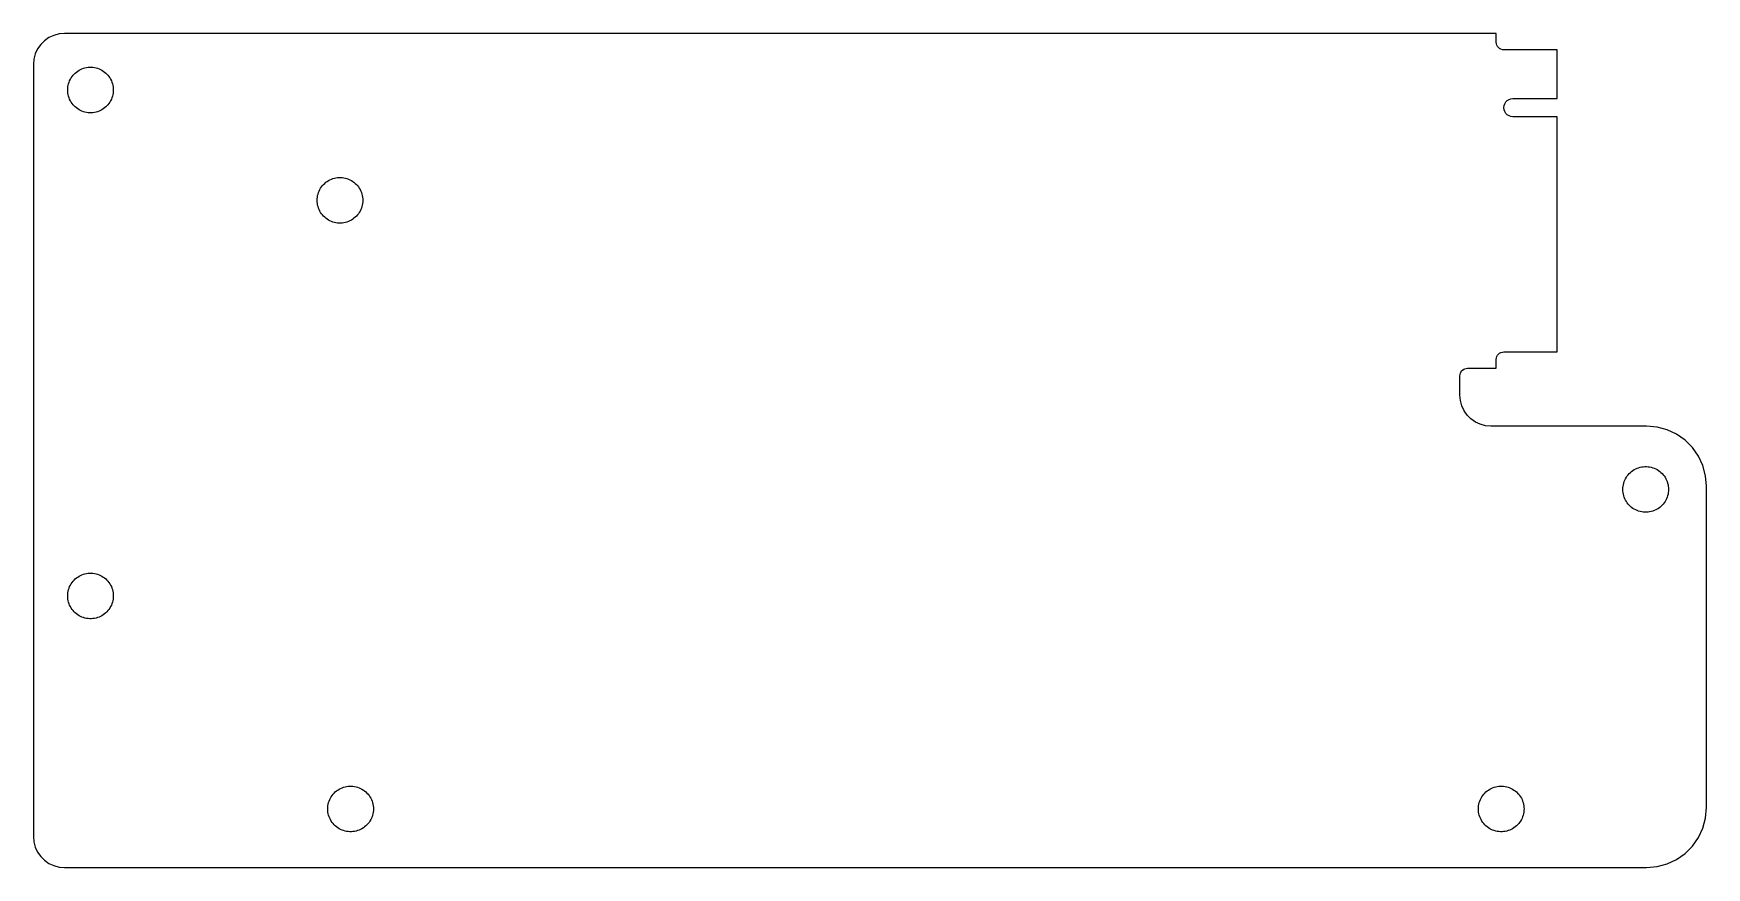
# Model space of a CAD drawing. Header units: metres. Extents: x 0 to 110, y 0 to 55.
import ezdxf

# ---------------------------------------------------------------- set-up
doc = ezdxf.new("R2010")
doc.units = ezdxf.units.M

msp = doc.modelspace()

# ---------------------------------------------------------------- linework, layer by layer
for p, q in [((0.47539, 54.0891), (0.27222, 53.799)), ((0.72583, 54.3396), (0.47539, 54.0891)), ((1.01598, 54.5427), (0.72583, 54.3396)), ((1.33701, 54.6924), (1.01598, 54.5427)), ((1.67914, 54.7841), (1.33701, 54.6924)), ((2.032, 54.815), (1.67914, 54.7841)), ((96.1735, 54.815), (2.032, 54.815)), ((96.1735, 54.2399), (96.1735, 54.815)), ((96.1832, 54.1424), (96.1735, 54.2399)), ((96.2116, 54.0486), (96.1832, 54.1424)), ((96.2579, 53.9622), (96.2116, 54.0486)), ((96.3201, 53.8864), (96.2579, 53.9622)), ((0.03085, 53.1358), (0, 52.783)), ((0.12253, 53.478), (0.03085, 53.1358)), ((0.27222, 53.799), (0.12253, 53.478)), ((96.3959, 53.8242), (96.3201, 53.8864)), ((96.4823, 53.7781), (96.3959, 53.8242)), ((96.5761, 53.7496), (96.4823, 53.7781)), ((96.6737, 53.74), (96.5761, 53.7496)), ((100.174, 53.74), (96.6737, 53.74)), ((100.174, 50.5399), (100.174, 53.74)), ((0, 52.783), (0, 2.032)), ((2.34045, 51.613), (2.37967, 51.7101)), ((2.37967, 51.7101), (2.42557, 51.8042)), ((2.42557, 51.8042), (2.47792, 51.8949)), ((2.47792, 51.8949), (2.53647, 51.9817)), ((2.53647, 51.9817), (2.60092, 52.0642)), ((2.60092, 52.0642), (2.67099, 52.142)), ((2.67099, 52.142), (2.74629, 52.2147)), ((2.74629, 52.2147), (2.82651, 52.282)), ((2.82651, 52.282), (2.91121, 52.3436)), ((2.91121, 52.3436), (3, 52.399)), ((3, 52.399), (3.09244, 52.4482)), ((3.09244, 52.4482), (3.18808, 52.4908)), ((3.18808, 52.4908), (3.28647, 52.5266)), ((3.28647, 52.5266), (3.38712, 52.5554)), ((3.38712, 52.5554), (3.48952, 52.5772)), ((3.48952, 52.5772), (3.5932, 52.5918)), ((3.5932, 52.5918), (3.69765, 52.5991)), ((3.69765, 52.5991), (3.80234, 52.5991)), ((3.80234, 52.5991), (3.90678, 52.5918)), ((3.90678, 52.5918), (4.01047, 52.5772)), ((4.01047, 52.5772), (4.11287, 52.5554)), ((4.11287, 52.5554), (4.21352, 52.5266)), ((4.21352, 52.5266), (4.3119, 52.4908)), ((4.3119, 52.4908), (4.40755, 52.4482)), ((4.40755, 52.4482), (4.5, 52.399)), ((4.5, 52.399), (4.58878, 52.3436)), ((4.58878, 52.3436), (4.67348, 52.282)), ((4.67348, 52.282), (4.75369, 52.2147)), ((4.75369, 52.2147), (4.82901, 52.142)), ((4.82901, 52.142), (4.89906, 52.0642)), ((4.89906, 52.0642), (4.96352, 51.9817)), ((4.96352, 51.9817), (5.02206, 51.8949)), ((5.02206, 51.8949), (5.07442, 51.8042)), ((5.07442, 51.8042), (5.12032, 51.7101)), ((5.12032, 51.7101), (5.15953, 51.613)), ((2.25, 51.1), (2.25365, 51.2046)), ((2.25365, 50.9954), (2.25, 51.1)), ((2.25365, 51.2046), (2.26459, 51.3088)), ((2.26459, 50.8912), (2.25365, 50.9954)), ((2.26459, 51.3088), (2.28278, 51.4119)), ((2.28278, 50.7881), (2.26459, 50.8912)), ((2.28278, 51.4119), (2.30811, 51.5135)), ((2.30811, 50.6865), (2.28278, 50.7881)), ((2.30811, 51.5135), (2.34045, 51.613)), ((2.34045, 50.587), (2.30811, 50.6865)), ((5.15953, 51.613), (5.19188, 51.5135)), ((5.19188, 50.6865), (5.15953, 50.587)), ((5.19188, 51.5135), (5.21721, 51.4119)), ((5.21721, 50.7881), (5.19188, 50.6865)), ((5.21721, 51.4119), (5.2354, 51.3088)), ((5.2354, 50.8912), (5.21721, 50.7881)), ((5.2354, 51.3088), (5.24634, 51.2046)), ((5.24634, 50.9954), (5.2354, 50.8912)), ((5.24634, 51.2046), (5.25, 51.1)), ((5.25, 51.1), (5.24634, 50.9954)), ((2.37967, 50.4899), (2.34045, 50.587)), ((2.42557, 50.3958), (2.37967, 50.4899)), ((2.47792, 50.3051), (2.42557, 50.3958)), ((2.53647, 50.2183), (2.47792, 50.3051)), ((2.60092, 50.1358), (2.53647, 50.2183)), ((2.67099, 50.058), (2.60092, 50.1358)), ((2.74629, 49.9853), (2.67099, 50.058)), ((2.82651, 49.918), (2.74629, 49.9853)), ((2.91121, 49.8564), (2.82651, 49.918)), ((3, 49.801), (2.91121, 49.8564)), ((3.09244, 49.7518), (3, 49.801)), ((3.18808, 49.7092), (3.09244, 49.7518)), ((3.28647, 49.6734), (3.18808, 49.7092)), ((3.38712, 49.6446), (3.28647, 49.6734)), ((3.48952, 49.6228), (3.38712, 49.6446)), ((3.5932, 49.6082), (3.48952, 49.6228)), ((3.69765, 49.6009), (3.5932, 49.6082)), ((3.80234, 49.6009), (3.69765, 49.6009)), ((3.90678, 49.6082), (3.80234, 49.6009)), ((4.01047, 49.6228), (3.90678, 49.6082)), ((4.11287, 49.6446), (4.01047, 49.6228)), ((4.21352, 49.6734), (4.11287, 49.6446)), ((4.3119, 49.7092), (4.21352, 49.6734)), ((4.40755, 49.7518), (4.3119, 49.7092)), ((4.5, 49.801), (4.40755, 49.7518)), ((4.58878, 49.8564), (4.5, 49.801)), ((4.67348, 49.918), (4.58878, 49.8564)), ((4.75369, 49.9853), (4.67348, 49.918)), ((4.82901, 50.058), (4.75369, 49.9853)), ((4.89906, 50.1358), (4.82901, 50.058)), ((4.96352, 50.2183), (4.89906, 50.1358)), ((5.02206, 50.3051), (4.96352, 50.2183)), ((5.07442, 50.3958), (5.02206, 50.3051)), ((5.12032, 50.4899), (5.07442, 50.3958)), ((5.15953, 50.587), (5.12032, 50.4899)), ((96.6737, 49.9399), (96.6887, 50.0735)), ((96.6887, 49.8064), (96.6737, 49.9399)), ((96.6887, 50.0735), (96.7331, 50.2003)), ((96.7331, 49.6796), (96.6887, 49.8064)), ((96.7331, 50.2003), (96.8046, 50.314)), ((96.8046, 49.5659), (96.7331, 49.6796)), ((96.8046, 50.314), (96.8996, 50.409)), ((96.8996, 49.4709), (96.8046, 49.5659)), ((96.8996, 50.409), (97.0133, 50.4805)), ((97.0133, 50.4805), (97.1401, 50.5249)), ((97.1401, 50.5249), (97.2736, 50.5399)), ((97.2736, 50.5399), (100.174, 50.5399)), ((97.0133, 49.3994), (96.8996, 49.4709)), ((97.1401, 49.355), (97.0133, 49.3994)), ((97.2736, 49.34), (97.1401, 49.355)), ((100.174, 49.34), (97.2736, 49.34)), ((100.174, 33.8899), (100.174, 49.34)), ((19.3112, 45.0936), (19.4, 45.149)), ((19.4, 45.149), (19.4924, 45.1982)), ((19.4924, 45.1982), (19.5881, 45.2408)), ((19.5881, 45.2408), (19.6865, 45.2766)), ((19.6865, 45.2766), (19.7871, 45.3054)), ((19.7871, 45.3054), (19.8895, 45.3272)), ((19.8895, 45.3272), (19.9932, 45.3418)), ((19.9932, 45.3418), (20.0977, 45.3491)), ((20.0977, 45.3491), (20.2023, 45.3491)), ((20.2023, 45.3491), (20.3068, 45.3418)), ((20.3068, 45.3418), (20.4105, 45.3272)), ((20.4105, 45.3272), (20.5129, 45.3054)), ((20.5129, 45.3054), (20.6135, 45.2766)), ((20.6135, 45.2766), (20.7119, 45.2408)), ((20.7119, 45.2408), (20.8076, 45.1982)), ((20.8076, 45.1982), (20.9, 45.149)), ((20.9, 45.149), (20.9888, 45.0936)), ((18.6537, 43.9546), (18.6646, 44.0588)), ((18.6646, 44.0588), (18.6828, 44.1619)), ((18.6828, 44.1619), (18.7081, 44.2635)), ((18.7081, 44.2635), (18.7405, 44.363)), ((18.7405, 44.363), (18.7797, 44.4601)), ((18.7797, 44.4601), (18.8256, 44.5542)), ((18.8256, 44.5542), (18.8779, 44.6449)), ((18.8779, 44.6449), (18.9365, 44.7317)), ((18.9365, 44.7317), (19.0009, 44.8142)), ((19.0009, 44.8142), (19.071, 44.892)), ((19.071, 44.892), (19.1463, 44.9647)), ((19.1463, 44.9647), (19.2265, 45.032)), ((19.2265, 45.032), (19.3112, 45.0936)), ((20.9888, 45.0936), (21.0735, 45.032)), ((21.0735, 45.032), (21.1537, 44.9647)), ((21.1537, 44.9647), (21.229, 44.892)), ((21.229, 44.892), (21.2991, 44.8142)), ((21.2991, 44.8142), (21.3635, 44.7317)), ((21.3635, 44.7317), (21.4221, 44.6449)), ((21.4221, 44.6449), (21.4744, 44.5542)), ((21.4744, 44.5542), (21.5203, 44.4601)), ((21.5203, 44.4601), (21.5595, 44.363)), ((21.5595, 44.363), (21.5919, 44.2635)), ((21.5919, 44.2635), (21.6172, 44.1619)), ((21.6172, 44.1619), (21.6354, 44.0588)), ((21.6354, 44.0588), (21.6463, 43.9546)), ((18.65, 43.85), (18.6537, 43.9546)), ((18.6537, 43.7454), (18.65, 43.85)), ((18.6646, 43.6412), (18.6537, 43.7454)), ((18.6828, 43.5381), (18.6646, 43.6412)), ((18.7081, 43.4365), (18.6828, 43.5381)), ((18.7405, 43.337), (18.7081, 43.4365)), ((18.7797, 43.2399), (18.7405, 43.337)), ((18.8256, 43.1458), (18.7797, 43.2399)), ((18.8779, 43.0551), (18.8256, 43.1458)), ((18.9365, 42.9683), (18.8779, 43.0551)), ((19.0009, 42.8858), (18.9365, 42.9683)), ((21.3635, 42.9683), (21.2991, 42.8858)), ((21.4221, 43.0551), (21.3635, 42.9683)), ((21.4744, 43.1458), (21.4221, 43.0551)), ((21.5203, 43.2399), (21.4744, 43.1458)), ((21.5595, 43.337), (21.5203, 43.2399)), ((21.5919, 43.4365), (21.5595, 43.337)), ((21.6172, 43.5381), (21.5919, 43.4365)), ((21.6354, 43.6412), (21.6172, 43.5381)), ((21.6463, 43.7454), (21.6354, 43.6412)), ((21.6463, 43.9546), (21.65, 43.85)), ((21.65, 43.85), (21.6463, 43.7454)), ((19.071, 42.808), (19.0009, 42.8858)), ((19.1463, 42.7353), (19.071, 42.808)), ((19.2265, 42.668), (19.1463, 42.7353)), ((19.3112, 42.6064), (19.2265, 42.668)), ((19.4, 42.551), (19.3112, 42.6064)), ((19.4924, 42.5018), (19.4, 42.551)), ((19.5881, 42.4592), (19.4924, 42.5018)), ((19.6865, 42.4234), (19.5881, 42.4592)), ((19.7871, 42.3946), (19.6865, 42.4234)), ((19.8895, 42.3728), (19.7871, 42.3946)), ((19.9932, 42.3582), (19.8895, 42.3728)), ((20.0977, 42.3509), (19.9932, 42.3582)), ((20.2023, 42.3509), (20.0977, 42.3509)), ((20.3068, 42.3582), (20.2023, 42.3509)), ((20.4105, 42.3728), (20.3068, 42.3582)), ((20.5129, 42.3946), (20.4105, 42.3728)), ((20.6135, 42.4234), (20.5129, 42.3946)), ((20.7119, 42.4592), (20.6135, 42.4234)), ((20.8076, 42.5018), (20.7119, 42.4592)), ((20.9, 42.551), (20.8076, 42.5018)), ((20.9888, 42.6064), (20.9, 42.551)), ((21.0735, 42.668), (20.9888, 42.6064)), ((21.1537, 42.7353), (21.0735, 42.668)), ((21.229, 42.808), (21.1537, 42.7353)), ((21.2991, 42.8858), (21.229, 42.808)), ((96.1735, 33.3901), (96.1832, 33.4876)), ((96.1735, 32.815), (96.1735, 33.3901)), ((96.1832, 33.4876), (96.2116, 33.5814)), ((96.2116, 33.5814), (96.2579, 33.6678)), ((96.2579, 33.6678), (96.3201, 33.7436)), ((96.3201, 33.7436), (96.3959, 33.8057)), ((96.3959, 33.8057), (96.4823, 33.8519)), ((96.4823, 33.8519), (96.5761, 33.8804)), ((96.5761, 33.8804), (96.6737, 33.8899)), ((96.6737, 33.8899), (100.174, 33.8899)), ((93.7836, 32.307), (93.7914, 32.3952)), ((93.7836, 31.037), (93.7836, 32.307)), ((93.7914, 32.3952), (93.8143, 32.4808)), ((93.8143, 32.4808), (93.8517, 32.561)), ((93.8517, 32.561), (93.9025, 32.6335)), ((93.9025, 32.6335), (93.9651, 32.6962)), ((93.9651, 32.6962), (94.0376, 32.7469)), ((94.0376, 32.7469), (94.1179, 32.7844)), ((94.1179, 32.7844), (94.2034, 32.8073)), ((94.2034, 32.8073), (94.2917, 32.815)), ((94.2917, 32.815), (96.1735, 32.815)), ((93.8145, 30.6842), (93.7836, 31.037)), ((93.9062, 30.342), (93.8145, 30.6842)), ((94.0559, 30.021), (93.9062, 30.342)), ((94.259, 29.7309), (94.0559, 30.021)), ((94.5095, 29.4804), (94.259, 29.7309)), ((94.7997, 29.2773), (94.5095, 29.4804)), ((95.1207, 29.1276), (94.7997, 29.2773)), ((95.4628, 29.0359), (95.1207, 29.1276)), ((95.8156, 29.005), (95.4628, 29.0359)), ((106.063, 29.005), (95.8156, 29.005)), ((106.747, 28.9452), (106.063, 29.005)), ((107.41, 28.7676), (106.747, 28.9452)), ((108.032, 28.4776), (107.41, 28.7676)), ((108.594, 28.0839), (108.032, 28.4776)), ((109.079, 27.5987), (108.594, 28.0839)), ((109.473, 27.0365), (109.079, 27.5987)), ((109.763, 26.4146), (109.473, 27.0365)), ((109.94, 25.7517), (109.763, 26.4146)), ((104.558, 25.2635), (104.59, 25.363)), ((104.59, 25.363), (104.63, 25.4601)), ((104.63, 25.4601), (104.676, 25.5542)), ((104.676, 25.5542), (104.728, 25.6449)), ((104.728, 25.6449), (104.786, 25.7317)), ((104.786, 25.7317), (104.851, 25.8142)), ((104.851, 25.8142), (104.921, 25.892)), ((104.921, 25.892), (104.996, 25.9647)), ((104.996, 25.9647), (105.077, 26.032)), ((105.077, 26.032), (105.161, 26.0936)), ((105.161, 26.0936), (105.25, 26.149)), ((105.25, 26.149), (105.342, 26.1982)), ((105.342, 26.1982), (105.438, 26.2408)), ((105.438, 26.2408), (105.536, 26.2766)), ((105.536, 26.2766), (105.637, 26.3054)), ((105.637, 26.3054), (105.74, 26.3272)), ((105.74, 26.3272), (105.843, 26.3418)), ((105.843, 26.3418), (105.948, 26.3491)), ((105.948, 26.3491), (106.052, 26.3491)), ((106.052, 26.3491), (106.157, 26.3418)), ((106.157, 26.3418), (106.26, 26.3272)), ((106.26, 26.3272), (106.363, 26.3054)), ((106.363, 26.3054), (106.464, 26.2766)), ((106.464, 26.2766), (106.562, 26.2408)), ((106.562, 26.2408), (106.658, 26.1982)), ((106.658, 26.1982), (106.75, 26.149)), ((106.75, 26.149), (106.839, 26.0936)), ((106.839, 26.0936), (106.923, 26.032)), ((106.923, 26.032), (107.004, 25.9647)), ((107.004, 25.9647), (107.079, 25.892)), ((107.079, 25.892), (107.149, 25.8142)), ((107.149, 25.8142), (107.214, 25.7317)), ((107.214, 25.7317), (107.272, 25.6449)), ((107.272, 25.6449), (107.324, 25.5542)), ((107.324, 25.5542), (107.37, 25.4601)), ((107.37, 25.4601), (107.41, 25.363)), ((107.41, 25.363), (107.442, 25.2635)), ((110, 25.068), (109.94, 25.7517)), ((104.5, 24.85), (104.504, 24.9546)), ((104.504, 24.7454), (104.5, 24.85)), ((104.504, 24.9546), (104.515, 25.0588)), ((104.515, 24.6412), (104.504, 24.7454)), ((104.515, 25.0588), (104.533, 25.1619)), ((104.533, 24.5381), (104.515, 24.6412)), ((104.533, 25.1619), (104.558, 25.2635)), ((104.558, 24.4365), (104.533, 24.5381)), ((104.59, 24.337), (104.558, 24.4365)), ((104.63, 24.2399), (104.59, 24.337)), ((104.676, 24.1458), (104.63, 24.2399)), ((107.37, 24.2399), (107.324, 24.1458)), ((107.41, 24.337), (107.37, 24.2399)), ((107.442, 24.4365), (107.41, 24.337)), ((107.442, 25.2635), (107.467, 25.1619)), ((107.467, 24.5381), (107.442, 24.4365)), ((107.467, 25.1619), (107.485, 25.0588)), ((107.485, 24.6412), (107.467, 24.5381)), ((107.485, 25.0588), (107.496, 24.9546)), ((107.496, 24.7454), (107.485, 24.6412)), ((107.496, 24.9546), (107.5, 24.85)), ((107.5, 24.85), (107.496, 24.7454)), ((110, 3.937), (110, 25.068)), ((104.728, 24.0551), (104.676, 24.1458)), ((104.786, 23.9683), (104.728, 24.0551)), ((104.851, 23.8858), (104.786, 23.9683)), ((104.921, 23.808), (104.851, 23.8858)), ((104.996, 23.7353), (104.921, 23.808)), ((105.077, 23.668), (104.996, 23.7353)), ((105.161, 23.6064), (105.077, 23.668)), ((105.25, 23.551), (105.161, 23.6064)), ((105.342, 23.5018), (105.25, 23.551)), ((105.438, 23.4592), (105.342, 23.5018)), ((105.536, 23.4234), (105.438, 23.4592)), ((105.637, 23.3946), (105.536, 23.4234)), ((105.74, 23.3728), (105.637, 23.3946)), ((105.843, 23.3582), (105.74, 23.3728)), ((105.948, 23.3509), (105.843, 23.3582)), ((106.052, 23.3509), (105.948, 23.3509)), ((106.157, 23.3582), (106.052, 23.3509)), ((106.26, 23.3728), (106.157, 23.3582)), ((106.363, 23.3946), (106.26, 23.3728)), ((106.464, 23.4234), (106.363, 23.3946)), ((106.562, 23.4592), (106.464, 23.4234)), ((106.658, 23.5018), (106.562, 23.4592)), ((106.75, 23.551), (106.658, 23.5018)), ((106.839, 23.6064), (106.75, 23.551)), ((106.923, 23.668), (106.839, 23.6064)), ((107.004, 23.7353), (106.923, 23.668)), ((107.079, 23.808), (107.004, 23.7353)), ((107.149, 23.8858), (107.079, 23.808)), ((107.214, 23.9683), (107.149, 23.8858)), ((107.272, 24.0551), (107.214, 23.9683)), ((107.324, 24.1458), (107.272, 24.0551)), ((2.47792, 18.6449), (2.53647, 18.7317)), ((2.53647, 18.7317), (2.60092, 18.8142)), ((2.60092, 18.8142), (2.67099, 18.892)), ((2.67099, 18.892), (2.74629, 18.9647)), ((2.74629, 18.9647), (2.82651, 19.032)), ((2.82651, 19.032), (2.91121, 19.0936)), ((2.91121, 19.0936), (3, 19.149)), ((3, 19.149), (3.09244, 19.1982)), ((3.09244, 19.1982), (3.18808, 19.2408)), ((3.18808, 19.2408), (3.28647, 19.2766)), ((3.28647, 19.2766), (3.38712, 19.3054)), ((3.38712, 19.3054), (3.48952, 19.3272)), ((3.48952, 19.3272), (3.5932, 19.3418)), ((3.5932, 19.3418), (3.69765, 19.3491)), ((3.69765, 19.3491), (3.80234, 19.3491)), ((3.80234, 19.3491), (3.90678, 19.3418)), ((3.90678, 19.3418), (4.01047, 19.3272)), ((4.01047, 19.3272), (4.11287, 19.3054)), ((4.11287, 19.3054), (4.21352, 19.2766)), ((4.21352, 19.2766), (4.3119, 19.2408)), ((4.3119, 19.2408), (4.40755, 19.1982)), ((4.40755, 19.1982), (4.5, 19.149)), ((4.5, 19.149), (4.58878, 19.0936)), ((4.58878, 19.0936), (4.67348, 19.032)), ((4.67348, 19.032), (4.75369, 18.9647)), ((4.75369, 18.9647), (4.82901, 18.892)), ((4.82901, 18.892), (4.89906, 18.8142)), ((4.89906, 18.8142), (4.96352, 18.7317)), ((4.96352, 18.7317), (5.02206, 18.6449)), ((2.25, 17.85), (2.25365, 17.9546)), ((2.25365, 17.7454), (2.25, 17.85)), ((2.25365, 17.9546), (2.26459, 18.0588)), ((2.26459, 17.6412), (2.25365, 17.7454)), ((2.26459, 18.0588), (2.28278, 18.1619)), ((2.28278, 17.5381), (2.26459, 17.6412)), ((2.28278, 18.1619), (2.30811, 18.2635)), ((2.30811, 18.2635), (2.34045, 18.363)), ((2.34045, 18.363), (2.37967, 18.4601)), ((2.37967, 18.4601), (2.42557, 18.5542)), ((2.42557, 18.5542), (2.47792, 18.6449)), ((5.02206, 18.6449), (5.07442, 18.5542)), ((5.07442, 18.5542), (5.12032, 18.4601)), ((5.12032, 18.4601), (5.15953, 18.363)), ((5.15953, 18.363), (5.19188, 18.2635)), ((5.19188, 18.2635), (5.21721, 18.1619)), ((5.21721, 18.1619), (5.2354, 18.0588)), ((5.2354, 17.6412), (5.21721, 17.5381)), ((5.2354, 18.0588), (5.24634, 17.9546)), ((5.24634, 17.7454), (5.2354, 17.6412)), ((5.24634, 17.9546), (5.25, 17.85)), ((5.25, 17.85), (5.24634, 17.7454)), ((2.30811, 17.4365), (2.28278, 17.5381)), ((2.34045, 17.337), (2.30811, 17.4365)), ((2.37967, 17.2399), (2.34045, 17.337)), ((2.42557, 17.1458), (2.37967, 17.2399)), ((2.47792, 17.0551), (2.42557, 17.1458)), ((2.53647, 16.9683), (2.47792, 17.0551)), ((2.60092, 16.8858), (2.53647, 16.9683)), ((2.67099, 16.808), (2.60092, 16.8858)), ((2.74629, 16.7353), (2.67099, 16.808)), ((2.82651, 16.668), (2.74629, 16.7353)), ((2.91121, 16.6064), (2.82651, 16.668)), ((3, 16.551), (2.91121, 16.6064)), ((3.09244, 16.5018), (3, 16.551)), ((3.18808, 16.4592), (3.09244, 16.5018)), ((4.40755, 16.5018), (4.3119, 16.4592)), ((4.5, 16.551), (4.40755, 16.5018)), ((4.58878, 16.6064), (4.5, 16.551)), ((4.67348, 16.668), (4.58878, 16.6064)), ((4.75369, 16.7353), (4.67348, 16.668)), ((4.82901, 16.808), (4.75369, 16.7353)), ((4.89906, 16.8858), (4.82901, 16.808)), ((4.96352, 16.9683), (4.89906, 16.8858)), ((5.02206, 17.0551), (4.96352, 16.9683)), ((5.07442, 17.1458), (5.02206, 17.0551)), ((5.12032, 17.2399), (5.07442, 17.1458)), ((5.15953, 17.337), (5.12032, 17.2399)), ((5.19188, 17.4365), (5.15953, 17.337)), ((5.21721, 17.5381), (5.19188, 17.4365)), ((3.28647, 16.4234), (3.18808, 16.4592)), ((3.38712, 16.3946), (3.28647, 16.4234)), ((3.48952, 16.3728), (3.38712, 16.3946)), ((3.5932, 16.3582), (3.48952, 16.3728)), ((3.69765, 16.3509), (3.5932, 16.3582)), ((3.80234, 16.3509), (3.69765, 16.3509)), ((3.90678, 16.3582), (3.80234, 16.3509)), ((4.01047, 16.3728), (3.90678, 16.3582)), ((4.11287, 16.3946), (4.01047, 16.3728)), ((4.21352, 16.4234), (4.11287, 16.3946)), ((4.3119, 16.4592), (4.21352, 16.4234)), ((19.4405, 4.36302), (19.4797, 4.4601)), ((19.4797, 4.4601), (19.5256, 4.5542)), ((19.5256, 4.5542), (19.5779, 4.64487)), ((19.5779, 4.64487), (19.6365, 4.73167)), ((19.6365, 4.73167), (19.7009, 4.81418)), ((19.7009, 4.81418), (19.771, 4.89198)), ((19.771, 4.89198), (19.8463, 4.96471)), ((19.8463, 4.96471), (19.9265, 5.03201)), ((19.9265, 5.03201), (20.0112, 5.09355)), ((20.0112, 5.09355), (20.1, 5.14903)), ((20.1, 5.14903), (20.1924, 5.19818)), ((20.1924, 5.19818), (20.2881, 5.24077)), ((20.2881, 5.24077), (20.3865, 5.27657)), ((20.3865, 5.27657), (20.4871, 5.30544)), ((20.4871, 5.30544), (20.5895, 5.32721)), ((20.5895, 5.32721), (20.6932, 5.34177)), ((20.6932, 5.34177), (20.7976, 5.34908)), ((20.7976, 5.34908), (20.9023, 5.34908)), ((20.9023, 5.34908), (21.0068, 5.34177)), ((21.0068, 5.34177), (21.1105, 5.32721)), ((21.1105, 5.32721), (21.2129, 5.30544)), ((21.2129, 5.30544), (21.3135, 5.27657)), ((21.3135, 5.27657), (21.4119, 5.24077)), ((21.4119, 5.24077), (21.5076, 5.19818)), ((21.5076, 5.19818), (21.6, 5.14903)), ((21.6, 5.14903), (21.6888, 5.09355)), ((21.6888, 5.09355), (21.7735, 5.03201)), ((21.7735, 5.03201), (21.8537, 4.96471)), ((21.8537, 4.96471), (21.929, 4.89198)), ((21.929, 4.89198), (21.9991, 4.81418)), ((21.9991, 4.81418), (22.0635, 4.73167)), ((22.0635, 4.73167), (22.1221, 4.64487)), ((22.1221, 4.64487), (22.1744, 4.5542)), ((22.1744, 4.5542), (22.2203, 4.4601)), ((22.2203, 4.4601), (22.2595, 4.36302)), ((95.0905, 4.36302), (95.1297, 4.4601)), ((95.1297, 4.4601), (95.1756, 4.5542)), ((95.1756, 4.5542), (95.2279, 4.64487)), ((95.2279, 4.64487), (95.2865, 4.73167)), ((95.2865, 4.73167), (95.3509, 4.81418)), ((95.3509, 4.81418), (95.421, 4.89198)), ((95.421, 4.89198), (95.4963, 4.96471)), ((95.4963, 4.96471), (95.5765, 5.03201)), ((95.5765, 5.03201), (95.6612, 5.09355)), ((95.6612, 5.09355), (95.75, 5.14903)), ((95.75, 5.14903), (95.8424, 5.19818)), ((95.8424, 5.19818), (95.9381, 5.24077)), ((95.9381, 5.24077), (96.0365, 5.27657)), ((96.0365, 5.27657), (96.1371, 5.30544)), ((96.1371, 5.30544), (96.2395, 5.32721)), ((96.2395, 5.32721), (96.3432, 5.34177)), ((96.3432, 5.34177), (96.4476, 5.34908)), ((96.4476, 5.34908), (96.5524, 5.34908)), ((96.5524, 5.34908), (96.6568, 5.34177)), ((96.6568, 5.34177), (96.7605, 5.32721)), ((96.7605, 5.32721), (96.8629, 5.30544)), ((96.8629, 5.30544), (96.9635, 5.27657)), ((96.9635, 5.27657), (97.0619, 5.24077)), ((97.0619, 5.24077), (97.1576, 5.19818)), ((97.1576, 5.19818), (97.25, 5.14903)), ((97.25, 5.14903), (97.3388, 5.09355)), ((97.3388, 5.09355), (97.4235, 5.03201)), ((97.4235, 5.03201), (97.5037, 4.96471)), ((97.5037, 4.96471), (97.579, 4.89198)), ((97.579, 4.89198), (97.6491, 4.81418)), ((97.6491, 4.81418), (97.7135, 4.73167)), ((97.7135, 4.73167), (97.7721, 4.64487)), ((97.7721, 4.64487), (97.8244, 4.5542)), ((97.8244, 4.5542), (97.8703, 4.4601)), ((97.8703, 4.4601), (97.9095, 4.36302)), ((19.35, 3.84999), (19.3537, 3.95462)), ((19.3537, 3.74536), (19.35, 3.84999)), ((19.3537, 3.95462), (19.3646, 4.05875)), ((19.3646, 3.64124), (19.3537, 3.74536)), ((19.3646, 4.05875), (19.3828, 4.16187)), ((19.3828, 3.53812), (19.3646, 3.64124)), ((19.3828, 4.16187), (19.4081, 4.26346)), ((19.4081, 3.43654), (19.3828, 3.53812)), ((19.4081, 4.26346), (19.4405, 4.36302)), ((19.4405, 3.33696), (19.4081, 3.43654)), ((19.4797, 3.23988), (19.4405, 3.33696)), ((22.2595, 3.33696), (22.2203, 3.23988)), ((22.2595, 4.36302), (22.2919, 4.26346)), ((22.2919, 3.43654), (22.2595, 3.33696)), ((22.2919, 4.26346), (22.3172, 4.16187)), ((22.3172, 3.53812), (22.2919, 3.43654)), ((22.3172, 4.16187), (22.3354, 4.05875)), ((22.3354, 3.64124), (22.3172, 3.53812)), ((22.3354, 4.05875), (22.3463, 3.95462)), ((22.3463, 3.74536), (22.3354, 3.64124)), ((22.3463, 3.95462), (22.35, 3.84999)), ((22.35, 3.84999), (22.3463, 3.74536)), ((95, 3.84999), (95.0037, 3.95462)), ((95.0037, 3.74536), (95, 3.84999)), ((95.0037, 3.95462), (95.0146, 4.05875)), ((95.0146, 3.64124), (95.0037, 3.74536)), ((95.0146, 4.05875), (95.0328, 4.16187)), ((95.0328, 3.53812), (95.0146, 3.64124)), ((95.0328, 4.16187), (95.0581, 4.26346)), ((95.0581, 3.43654), (95.0328, 3.53812)), ((95.0581, 4.26346), (95.0905, 4.36302)), ((95.0905, 3.33696), (95.0581, 3.43654)), ((95.1297, 3.23988), (95.0905, 3.33696)), ((97.9095, 3.33696), (97.8703, 3.23988)), ((97.9095, 4.36302), (97.9419, 4.26346)), ((97.9419, 3.43654), (97.9095, 3.33696)), ((97.9419, 4.26346), (97.9672, 4.16187)), ((97.9672, 3.53812), (97.9419, 3.43654)), ((97.9672, 4.16187), (97.9854, 4.05875)), ((97.9854, 3.64124), (97.9672, 3.53812)), ((97.9854, 4.05875), (97.9963, 3.95462)), ((97.9963, 3.74536), (97.9854, 3.64124)), ((97.9963, 3.95462), (98, 3.84999)), ((98, 3.84999), (97.9963, 3.74536)), ((109.94, 3.25333), (110, 3.937)), ((19.5256, 3.14578), (19.4797, 3.23988)), ((19.5779, 3.05511), (19.5256, 3.14578)), ((19.6365, 2.96831), (19.5779, 3.05511)), ((19.7009, 2.88582), (19.6365, 2.96831)), ((19.771, 2.808), (19.7009, 2.88582)), ((19.8463, 2.73528), (19.771, 2.808)), ((19.9265, 2.66797), (19.8463, 2.73528)), ((20.0112, 2.60643), (19.9265, 2.66797)), ((20.1, 2.55095), (20.0112, 2.60643)), ((20.1924, 2.5018), (20.1, 2.55095)), ((20.2881, 2.45921), (20.1924, 2.5018)), ((20.3865, 2.42342), (20.2881, 2.45921)), ((20.4871, 2.39455), (20.3865, 2.42342)), ((20.5895, 2.37279), (20.4871, 2.39455)), ((20.6932, 2.35822), (20.5895, 2.37279)), ((20.7976, 2.35091), (20.6932, 2.35822)), ((20.9023, 2.35091), (20.7976, 2.35091)), ((21.0068, 2.35822), (20.9023, 2.35091)), ((21.1105, 2.37279), (21.0068, 2.35822)), ((21.2129, 2.39455), (21.1105, 2.37279)), ((21.3135, 2.42342), (21.2129, 2.39455)), ((21.4119, 2.45921), (21.3135, 2.42342)), ((21.5076, 2.5018), (21.4119, 2.45921)), ((21.6, 2.55095), (21.5076, 2.5018)), ((21.6888, 2.60643), (21.6, 2.55095)), ((21.7735, 2.66797), (21.6888, 2.60643)), ((21.8537, 2.73528), (21.7735, 2.66797)), ((21.929, 2.808), (21.8537, 2.73528)), ((21.9991, 2.88582), (21.929, 2.808)), ((22.0635, 2.96831), (21.9991, 2.88582)), ((22.1221, 3.05511), (22.0635, 2.96831)), ((22.1744, 3.14578), (22.1221, 3.05511)), ((22.2203, 3.23988), (22.1744, 3.14578)), ((95.1756, 3.14578), (95.1297, 3.23988)), ((95.2279, 3.05511), (95.1756, 3.14578)), ((95.2865, 2.96831), (95.2279, 3.05511)), ((95.3509, 2.88582), (95.2865, 2.96831)), ((95.421, 2.808), (95.3509, 2.88582)), ((95.4963, 2.73528), (95.421, 2.808)), ((95.5765, 2.66797), (95.4963, 2.73528)), ((95.6612, 2.60643), (95.5765, 2.66797)), ((95.75, 2.55095), (95.6612, 2.60643)), ((95.8424, 2.5018), (95.75, 2.55095)), ((95.9381, 2.45921), (95.8424, 2.5018)), ((96.0365, 2.42342), (95.9381, 2.45921)), ((96.1371, 2.39455), (96.0365, 2.42342)), ((96.2395, 2.37279), (96.1371, 2.39455)), ((96.3432, 2.35822), (96.2395, 2.37279)), ((96.4476, 2.35091), (96.3432, 2.35822)), ((96.5524, 2.35091), (96.4476, 2.35091)), ((96.6568, 2.35822), (96.5524, 2.35091)), ((96.7605, 2.37279), (96.6568, 2.35822)), ((96.8629, 2.39455), (96.7605, 2.37279)), ((96.9635, 2.42342), (96.8629, 2.39455)), ((97.0619, 2.45921), (96.9635, 2.42342)), ((97.1576, 2.5018), (97.0619, 2.45921)), ((97.25, 2.55095), (97.1576, 2.5018)), ((97.3388, 2.60643), (97.25, 2.55095)), ((97.4235, 2.66797), (97.3388, 2.60643)), ((97.5037, 2.73528), (97.4235, 2.66797)), ((97.579, 2.808), (97.5037, 2.73528)), ((97.6491, 2.88582), (97.579, 2.808)), ((97.7135, 2.96831), (97.6491, 2.88582)), ((97.7721, 3.05511), (97.7135, 2.96831)), ((97.8244, 3.14578), (97.7721, 3.05511)), ((97.8703, 3.23988), (97.8244, 3.14578)), ((109.473, 1.96848), (109.763, 2.59044)), ((109.763, 2.59044), (109.94, 3.25333)), ((0, 2.032), (0.03085, 1.67914)), ((0.03085, 1.67914), (0.12253, 1.33701)), ((0.12253, 1.33701), (0.27222, 1.01598)), ((108.594, 0.92108), (109.079, 1.40633)), ((109.079, 1.40633), (109.473, 1.96848)), ((0.27222, 1.01598), (0.47539, 0.72583)), ((0.47539, 0.72583), (0.72583, 0.47539)), ((0.72583, 0.47539), (1.01598, 0.27222)), ((1.01598, 0.27222), (1.33701, 0.12253)), ((1.33701, 0.12253), (1.67914, 0.03085)), ((1.67914, 0.03085), (2.032, 0)), ((2.032, 0), (106.063, 0)), ((106.063, 0), (106.747, 0.0598)), ((106.747, 0.0598), (107.41, 0.23743)), ((107.41, 0.23743), (108.032, 0.52745)), ((108.032, 0.52745), (108.594, 0.92108))]:
    msp.add_line(p, q)

doc.saveas('drawing.dxf')
